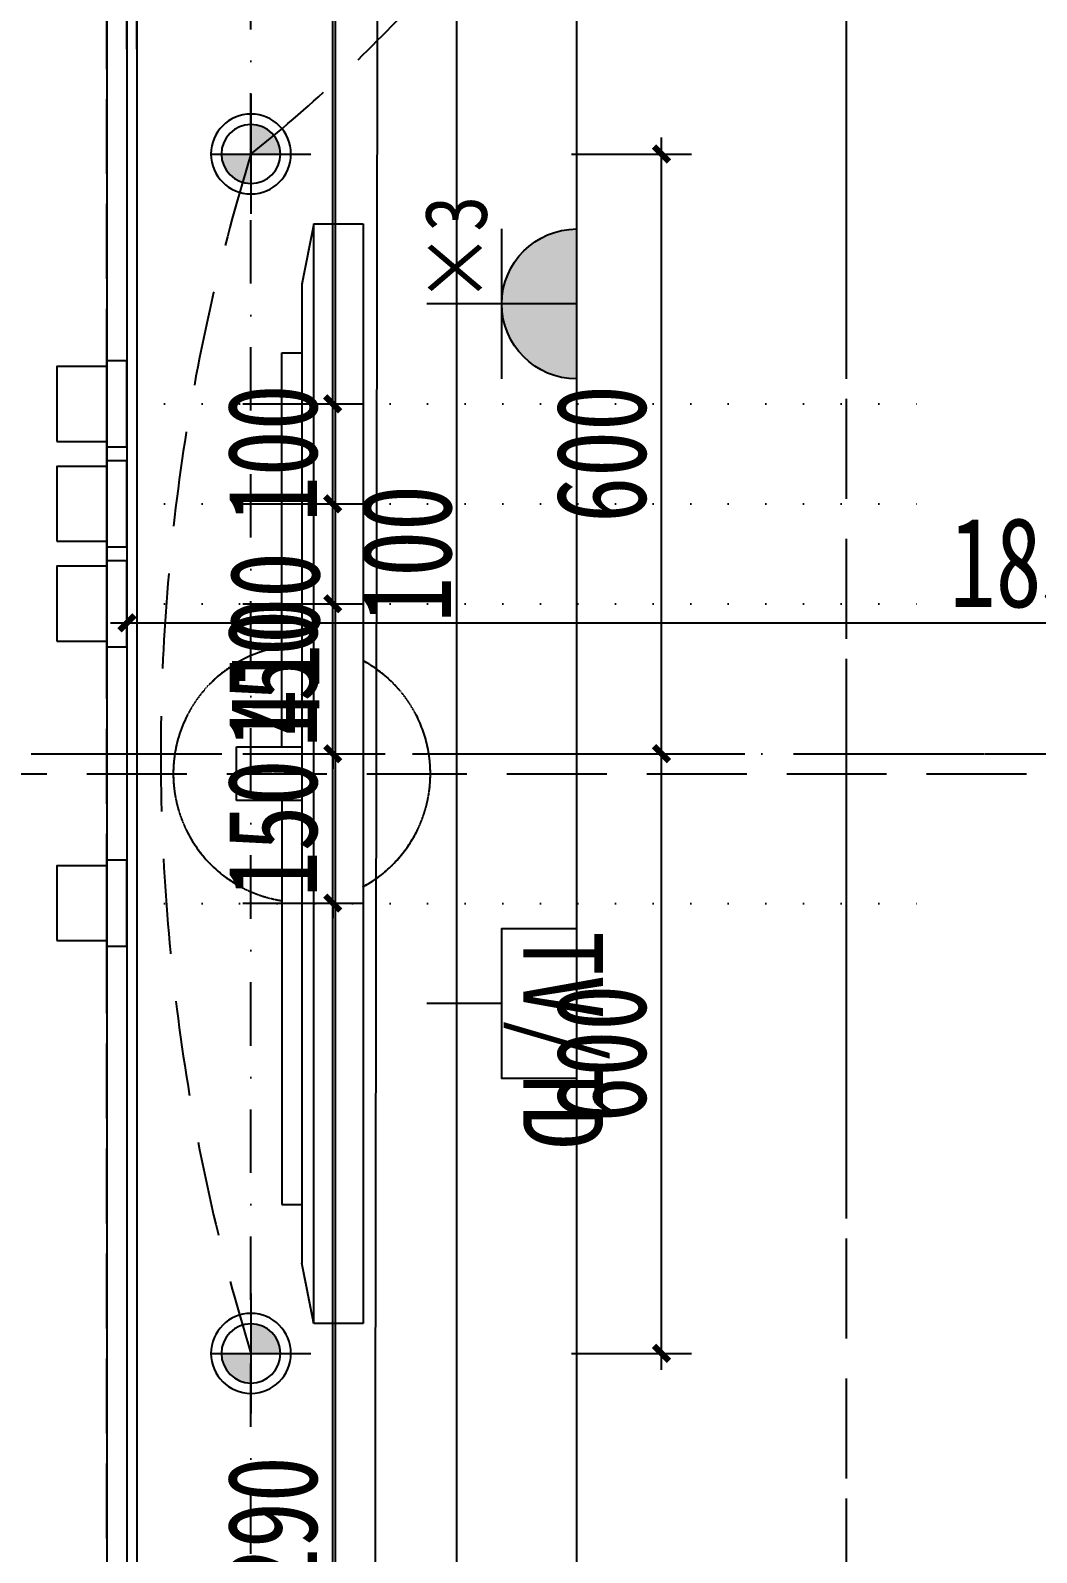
# Model space of a CAD drawing. Header units: millimetres. Extents: x -297 to 39764, y -29258 to 20315.
# Drawn here: x 10785 to 11792, y -25301 to -23778 of the extents above; entities that cross this region are included whole.
import ezdxf

# ---------------------------------------------------------------- set-up
doc = ezdxf.new("R2010")
doc.units = ezdxf.units.MM
for name, pattern in [('_DASH', [0.6, 0.4, -0.2]), ('DASH', [0.35, 0.25, -0.1]), ('DASHDOT2', [12.7, 6.35, -3.175, 0, -3.175]), ('DOT2', [0.125, 0, -0.125]), ('HIDDEN', [9.525, 6.35, -3.175])]:
    doc.linetypes.add(name, pattern=pattern)
doc.layers.get('Defpoints').update_dxf_attribs({"color": 250})
for name, color, linetype in [('.-P平面尺寸', 30, 'DASH'), ('.-P建筑梁位', 4, 'Continuous'), ('.P-中心线', 214, 'DASH'), ('.P-墙体尺寸标注', 252, 'Continuous'), ('.P-家具虚线层', 250, 'Continuous'), ('.p-灯具连线', 6, 'Continuous'), ('.P-装饰轮廓', 180, 'Continuous'), ('.PC-天花尺寸标注', 252, 'Continuous'), ('.PC-天花灯具', 203, 'Continuous'), ('.PC-天花造型', 163, 'Continuous'), ('.PC-灯具尺寸标注', 252, 'Continuous'), ('.PC-综合天花虚线层', 14, 'DASHDOT2'), ('.PF-活动家具', 141, 'Continuous'), ('.ZD-开关', 43, 'Continuous'), ('.ZD-弱电插座', 122, 'Continuous'), ('.ZD-强电插座', 43, 'Continuous'), ('.ZD-插座虚线层', 214, 'DASH'), ('.ZD-点位引线', 1, 'Continuous'), ('.ZD-点位标注', 252, 'Continuous'), ('A-Wall', 2, 'Continuous'), ('Y-移动家具', 141, 'Continuous')]:
    doc.layers.add(name, color=color, linetype=linetype)
doc.styles.add('文字样式', font='', dxfattribs={"width": 0.75})
doc.styles.get('文字样式').set_extended_font_data('SimSun')
doc.dimstyles.new('西安1-40（内部尺寸）', dxfattribs={"dimscale": 30, "dimtxt": 3, "dimasz": 0.5, "dimexe": 1, "dimexo": 1, "dimgap": 0.5, "dimtad": 1, "dimdec": 0, "dimrnd": 5, "dimtxsty": '文字样式', "dimblk": 'ARCHTICK', "dimcen": 1, "dimdle": 0.55, "dimclrd": 252, "dimclre": 252, "dimclrt": 30, "dimadec": 0, "dimazin": 0, "dimtfac": 1, "dimtdec": 0, "dimtix": 1, "dimtmove": 2, "dimatfit": 3, "dimfxl": 5, "dimfxlon": 1, "dimarcsym": 0})

# ---------------------------------------------------------------- blocks, each defined once
blk = doc.blocks.new('*U39')
at = {"layer": 'Y-移动家具', "linetype": 'DASH', "ltscale": 0.5}
for p, q in [((134605.5, 126290.9), (132805.5, 126290.9)), ((133678.7, 126135.8), (133274.4, 126135.8)), ((133274.4, 126135.8), (133274.4, 126115.9)), ((133732.3, 126135.8), (134126.6, 126135.8)), ((134126.6, 126135.8), (134126.6, 126115.9)), ((134195.2, 126115.9), (133215.8, 126115.9)), ((133155.5, 126054.6), (133155.5, 126104)), ((134255.5, 126104), (134255.5, 126054.6)), ((134255.5, 126054.6), (133155.5, 126054.6)), ((132805.5, 125840.9), (134605.5, 125840.9))]:
    blk.add_line(p, q, dxfattribs=at)
at = {"layer": 'Y-移动家具', "color": 250, "linetype": 'DASH', "ltscale": 0.5}
blk.add_line((133155.5, 126104), (134255.5, 126104), dxfattribs=at)
at = {"layer": 'Y-移动家具', "linetype": 'DASH', "ltscale": 0.5}
blk.add_lwpolyline([(133678.7, 126115.9), (133678.7, 126181.3), (133732.3, 126181.3), (133732.3, 126115.9)], close=True, dxfattribs=at)
for points in [[(133155.5, 126104), (133215.8, 126115.9)], [(134255.5, 126104), (134195.2, 126115.9)]]:
    blk.add_lwpolyline(points, dxfattribs=at)
for start, end in [(8.9004, 171.0996), (208.4528, 331.5472)]:
    blk.add_arc((133705.5, 126115.9), 128.6, start, end, dxfattribs=at)
blk = doc.blocks.new('_ArchTick')
at = {"color": 0, "linetype": 'ByBlock', "const_width": 0.4}
blk.add_lwpolyline([(-0.5, -0.5), (0.5, 0.5)], dxfattribs=at)
blk = doc.blocks.new('*D187')
at = {"layer": '.-P平面尺寸', "color": 252, "linetype": 'ByBlock', "lineweight": -2, "transparency": 16777216}
for p, q in [((10881.9, -24221.2), (10881.9, -24401.2)), ((12711.9, -24221.2), (12711.9, -24401.2)), ((10865.4, -24371.2), (12728.4, -24371.2))]:
    blk.add_line(p, q, dxfattribs=at)
at = {"layer": 'Defpoints', "color": 0, "linetype": 'ByBlock', "transparency": 16777216}
for p in [(10881.9, -24177), (12711.9, -24177), (12711.9, -24371.2)]:
    blk.add_point(p, dxfattribs=at)
at = {"layer": '.-P平面尺寸', "color": 252, "linetype": 'ByBlock', "lineweight": -2, "transparency": 16777216, "xscale": 15, "yscale": 15, "zscale": 15, "rotation": 180}
blk.add_blockref('_ArchTick', (10881.9, -24371.2), dxfattribs=at)
at = {"layer": '.-P平面尺寸', "color": 252, "linetype": 'ByBlock', "lineweight": -2, "transparency": 16777216, "xscale": 15, "yscale": 15, "zscale": 15}
blk.add_blockref('_ArchTick', (12711.9, -24371.2), dxfattribs=at)
at = {"layer": '.-P平面尺寸', "color": 30, "linetype": 'ByBlock', "transparency": 16777216, "insert": (11796.9, -24311.2), "char_height": 90, "attachment_point": 5, "style": '文字样式'}
blk.add_mtext('1830', dxfattribs=at)
blk = doc.blocks.new('*D192')
at = {"layer": '.-P平面尺寸', "color": 252, "linetype": 'ByBlock', "lineweight": -2, "transparency": 16777216}
for p, q in [((11957.2, -26438.6), (11957.2, -24505.6)), ((11807.2, -24522.1), (11987.2, -24522.1)), ((11807.2, -26422.1), (11987.2, -26422.1))]:
    blk.add_line(p, q, dxfattribs=at)
at = {"layer": 'Defpoints', "color": 0, "linetype": 'ByBlock', "transparency": 16777216}
for p in [(10959.4, -24522.1), (11957.2, -24522.1), (10881.9, -26422.1)]:
    blk.add_point(p, dxfattribs=at)
at = {"layer": '.-P平面尺寸', "color": 252, "linetype": 'ByBlock', "lineweight": -2, "transparency": 16777216, "xscale": 15, "yscale": 15, "zscale": 15}
for p, rotation in [((11957.2, -24522.1), 90), ((11957.2, -26422.1), 270)]:
    blk.add_blockref('_ArchTick', p, dxfattribs=dict(at, rotation=rotation))
at = {"layer": '.-P平面尺寸', "color": 30, "linetype": 'ByBlock', "transparency": 16777216, "insert": (11897.2, -25472.1), "char_height": 90, "attachment_point": 5, "rotation": 90, "style": '文字样式'}
blk.add_mtext('1900', dxfattribs=at)
blk = doc.blocks.new('ttrutuuyyy')
at = {"layer": '.P-家具虚线层', "color": 250, "linetype": '_DASH', "ltscale": 200}
for p, q in [((31601.6, -25927.1), (31601.6, -23077.1)), ((30881.9, -23622.1), (30881.9, -25422.1)), ((31331.9, -25422.1), (31331.9, -23622.1)), ((31068.8, -23972.1), (31118.2, -23972.1)), ((31068.8, -25072.1), (31068.8, -23972.1)), ((31118.2, -23972.1), (31118.2, -25072.1)), ((31056.9, -24032.3), (31056.9, -25011.8)), ((31037, -24495.3), (31037, -24100.9)), ((31037, -24100.9), (31056.9, -24100.9)), ((31037, -24548.9), (31037, -24953.2)), ((31037, -24953.2), (31056.9, -24953.2)), ((31118.2, -25072.1), (31068.8, -25072.1))]:
    blk.add_line(p, q, dxfattribs=at)
for points in [[(31068.8, -23972.1), (31056.9, -24032.3)], [(31068.8, -25072.1), (31056.9, -25011.8)]]:
    blk.add_lwpolyline(points, dxfattribs=at)
blk.add_lwpolyline([(31056.9, -24548.9), (30991.5, -24548.9), (30991.5, -24495.3), (31056.9, -24495.3)], close=True, dxfattribs=at)
for start, end in [(98.9004, 261.0996), (298.4528, 61.5472)]:
    blk.add_arc((31056.9, -24522.1), 128.6, start, end, dxfattribs=at)
blk = doc.blocks.new('A$Cd2e37dc6')
at = {"layer": '.-P建筑梁位', "color": 4, "linetype": 'DASH', "ltscale": 300}
blk.add_lwpolyline([(8700, 7978.4), (9700, 7978.4), (9700, 3078.4), (3900, 3078.4), (3900, 7878.4), (3900, 10878.4), (8700, 10878.4), (8700, 7978.4)], dxfattribs=at)
blk = doc.blocks.new('防眩光射灯')
h = blk.add_hatch(color=256)
h.dxf.hatch_style = 1
h.paths.add_polyline_path([(29.6, 0, 0.414214), (0, 29.6), (0, 0)])
h.paths.add_polyline_path([(0, 0), (-29.6, 0, 0.414214), (0, -29.6)])
for p, q in [((0, 40), (0, -60)), ((-60, 0), (60, 0))]:
    blk.add_line(p, q)
blk.add_lwpolyline([(0, 112, 0, 50, 0), (0, 87.2, 0, 0, 0), (0, 40, 0, 0, 0)], format="xyseb")
blk.add_circle((0, 0), 40)
at = {"color": 250}
blk.add_circle((0, 0), 29.6, dxfattribs=at)
blk = doc.blocks.new('*D712')
at = {"layer": '.P-墙体尺寸标注', "color": 252, "linetype": 'ByBlock', "lineweight": -2, "transparency": 16777216}
for p, q in [((11090.1, -22325.6), (11090.1, -26458.6)), ((11000.1, -22342.1), (11120.1, -22342.1)), ((11000.1, -26442.1), (11120.1, -26442.1))]:
    blk.add_line(p, q, dxfattribs=at)
at = {"layer": 'Defpoints', "color": 0, "linetype": 'ByBlock', "transparency": 16777216}
for p in [(10861.9, -22342.1), (10861.9, -26442.1), (11090.1, -26442.1)]:
    blk.add_point(p, dxfattribs=at)
at = {"layer": '.P-墙体尺寸标注', "color": 252, "linetype": 'ByBlock', "lineweight": -2, "transparency": 16777216, "xscale": 15, "yscale": 15, "zscale": 15}
for p, rotation in [((11090.1, -22342.1), 90), ((11090.1, -26442.1), 270)]:
    blk.add_blockref('_ArchTick', p, dxfattribs=dict(at, rotation=rotation))
at = {"layer": '.P-墙体尺寸标注', "color": 30, "linetype": 'ByBlock', "transparency": 16777216, "insert": (11030.1, -24392.1), "char_height": 90, "attachment_point": 5, "rotation": 90, "style": '文字样式'}
blk.add_mtext('4100', dxfattribs=at)
blk = doc.blocks.new('*D798')
at = {"layer": '.PC-天花尺寸标注', "color": 252, "linetype": 'ByBlock', "lineweight": -2, "transparency": 16777216}
for p, q in [((10881.9, -23797.2), (10881.9, -23677.2)), ((10891.9, -23797.2), (10891.9, -23677.2)), ((10881.9, -23707.2), (10866.9, -23707.2)), ((10881.9, -23707.2), (10891.9, -23707.2)), ((10891.9, -23707.2), (10906.9, -23707.2))]:
    blk.add_line(p, q, dxfattribs=at)
at = {"layer": 'Defpoints', "color": 0, "linetype": 'ByBlock', "transparency": 16777216}
for p in [(10891.9, -23707.2), (10881.9, -26172.1), (10891.9, -26172.1)]:
    blk.add_point(p, dxfattribs=at)
at = {"layer": '.PC-天花尺寸标注', "color": 252, "linetype": 'ByBlock', "lineweight": -2, "transparency": 16777216, "xscale": 15, "yscale": 15, "zscale": 15}
blk.add_blockref('_ArchTick', (10881.9, -23707.2), dxfattribs=at)
at = {"layer": '.PC-天花尺寸标注', "color": 252, "linetype": 'ByBlock', "lineweight": -2, "transparency": 16777216, "xscale": 15, "yscale": 15, "zscale": 15, "rotation": 180}
blk.add_blockref('_ArchTick', (10891.9, -23707.2), dxfattribs=at)
at = {"layer": '.PC-天花尺寸标注', "color": 30, "linetype": 'ByBlock', "transparency": 16777216, "insert": (10886.9, -23647.2), "char_height": 90, "attachment_point": 5, "style": '文字样式'}
blk.add_mtext('10', dxfattribs=at)
blk = doc.blocks.new('*D799')
at = {"layer": '.PC-天花尺寸标注', "color": 252, "linetype": 'ByBlock', "lineweight": -2, "transparency": 16777216}
for p, q in [((10891.9, -23797.2), (10891.9, -23677.2)), ((10875.4, -23707.2), (11149.4, -23707.2)), ((11132.9, -23707.2), (11132.9, -23737.2))]:
    blk.add_line(p, q, dxfattribs=at)
at = {"layer": 'Defpoints', "color": 0, "linetype": 'ByBlock', "transparency": 16777216}
for p in [(11132.9, -23706.2), (11132.9, -23707.2), (10891.9, -26172.1)]:
    blk.add_point(p, dxfattribs=at)
at = {"layer": '.PC-天花尺寸标注', "color": 252, "linetype": 'ByBlock', "lineweight": -2, "transparency": 16777216, "xscale": 15, "yscale": 15, "zscale": 15, "rotation": 180}
blk.add_blockref('_ArchTick', (10891.9, -23707.2), dxfattribs=at)
at = {"layer": '.PC-天花尺寸标注', "color": 252, "linetype": 'ByBlock', "lineweight": -2, "transparency": 16777216, "xscale": 15, "yscale": 15, "zscale": 15}
blk.add_blockref('_ArchTick', (11132.9, -23707.2), dxfattribs=at)
at = {"layer": '.PC-天花尺寸标注', "color": 30, "linetype": 'ByBlock', "transparency": 16777216, "insert": (11012.4, -23647.2), "char_height": 90, "attachment_point": 5, "style": '文字样式'}
blk.add_mtext('240', dxfattribs=at)
blk = doc.blocks.new('*D801')
at = {"layer": '.PC-天花尺寸标注', "color": 252, "linetype": 'ByBlock', "lineweight": -2, "transparency": 16777216}
for p, q in [((11211.9, -23707.2), (11211.9, -23677.2)), ((16521.9, -23797.2), (16521.9, -23677.2)), ((11195.4, -23707.2), (16538.4, -23707.2))]:
    blk.add_line(p, q, dxfattribs=at)
at = {"layer": 'Defpoints', "color": 0, "linetype": 'ByBlock', "transparency": 16777216}
for p in [(11211.9, -23707.2), (16521.9, -23707.2), (16521.9, -24006.1)]:
    blk.add_point(p, dxfattribs=at)
at = {"layer": '.PC-天花尺寸标注', "color": 252, "linetype": 'ByBlock', "lineweight": -2, "transparency": 16777216, "xscale": 15, "yscale": 15, "zscale": 15, "rotation": 180}
blk.add_blockref('_ArchTick', (11211.9, -23707.2), dxfattribs=at)
at = {"layer": '.PC-天花尺寸标注', "color": 252, "linetype": 'ByBlock', "lineweight": -2, "transparency": 16777216, "xscale": 15, "yscale": 15, "zscale": 15}
blk.add_blockref('_ArchTick', (16521.9, -23707.2), dxfattribs=at)
at = {"layer": '.PC-天花尺寸标注', "color": 30, "linetype": 'ByBlock', "transparency": 16777216, "insert": (13866.9, -23647.2), "char_height": 90, "attachment_point": 5, "style": '文字样式'}
blk.add_mtext('5310', dxfattribs=at)
blk = doc.blocks.new('*D871')
at = {"layer": '.PC-灯具尺寸标注', "color": 252, "linetype": 'ByBlock', "lineweight": -2, "transparency": 16777216}
for p, q in [((10861.9, -23735.4), (10861.9, -23615.4)), ((11006, -23735.4), (11006, -23615.4)), ((10861.9, -23645.4), (10846.9, -23645.4)), ((10861.9, -23645.4), (11006, -23645.4)), ((11006, -23645.4), (11021, -23645.4))]:
    blk.add_line(p, q, dxfattribs=at)
at = {"layer": 'Defpoints', "color": 0, "linetype": 'ByBlock', "transparency": 16777216}
for p in [(11006, -23645.4), (10861.9, -24392.1), (11006, -24392.1)]:
    blk.add_point(p, dxfattribs=at)
at = {"layer": '.PC-灯具尺寸标注', "color": 252, "linetype": 'ByBlock', "lineweight": -2, "transparency": 16777216, "xscale": 15, "yscale": 15, "zscale": 15}
blk.add_blockref('_ArchTick', (10861.9, -23645.4), dxfattribs=at)
at = {"layer": '.PC-灯具尺寸标注', "color": 252, "linetype": 'ByBlock', "lineweight": -2, "transparency": 16777216, "xscale": 15, "yscale": 15, "zscale": 15, "rotation": 180}
blk.add_blockref('_ArchTick', (11006, -23645.4), dxfattribs=at)
at = {"layer": '.PC-灯具尺寸标注', "color": 30, "linetype": 'ByBlock', "transparency": 16777216, "insert": (10933.9, -23585.4), "char_height": 90, "attachment_point": 5, "style": '文字样式'}
blk.add_mtext('145', dxfattribs=at)
blk = doc.blocks.new('*D872')
at = {"layer": '.PC-灯具尺寸标注', "color": 252, "linetype": 'ByBlock', "lineweight": -2, "transparency": 16777216}
for p, q in [((11006, -23735.4), (11006, -23615.4)), ((12711.9, -23735.4), (12711.9, -23615.4)), ((10989.5, -23645.4), (12728.4, -23645.4))]:
    blk.add_line(p, q, dxfattribs=at)
at = {"layer": 'Defpoints', "color": 0, "linetype": 'ByBlock', "transparency": 16777216}
for p in [(12711.9, -23645.4), (12711.9, -23802.1), (11006, -24392.1)]:
    blk.add_point(p, dxfattribs=at)
at = {"layer": '.PC-灯具尺寸标注', "color": 252, "linetype": 'ByBlock', "lineweight": -2, "transparency": 16777216, "xscale": 15, "yscale": 15, "zscale": 15, "rotation": 180}
blk.add_blockref('_ArchTick', (11006, -23645.4), dxfattribs=at)
at = {"layer": '.PC-灯具尺寸标注', "color": 252, "linetype": 'ByBlock', "lineweight": -2, "transparency": 16777216, "xscale": 15, "yscale": 15, "zscale": 15}
blk.add_blockref('_ArchTick', (12711.9, -23645.4), dxfattribs=at)
at = {"layer": '.PC-灯具尺寸标注', "color": 30, "linetype": 'ByBlock', "transparency": 16777216, "insert": (11858.9, -23585.4), "char_height": 90, "attachment_point": 5, "style": '文字样式'}
blk.add_mtext('1705', dxfattribs=at)
blk = doc.blocks.new('*D874')
at = {"layer": '.PC-灯具尺寸标注', "color": 252, "linetype": 'ByBlock', "lineweight": -2, "transparency": 16777216}
for p, q in [((13303, -24485.6), (13303, -26458.6)), ((13213, -24502.1), (13333, -24502.1)), ((13213, -26442.1), (13333, -26442.1))]:
    blk.add_line(p, q, dxfattribs=at)
at = {"layer": 'Defpoints', "color": 0, "linetype": 'ByBlock', "transparency": 16777216}
for p in [(12711.9, -24502.1), (11761.9, -26442.1), (13303, -26442.1)]:
    blk.add_point(p, dxfattribs=at)
at = {"layer": '.PC-灯具尺寸标注', "color": 252, "linetype": 'ByBlock', "lineweight": -2, "transparency": 16777216, "xscale": 15, "yscale": 15, "zscale": 15}
for p, rotation in [((13303, -24502.1), 90), ((13303, -26442.1), 270)]:
    blk.add_blockref('_ArchTick', p, dxfattribs=dict(at, rotation=rotation))
at = {"layer": '.PC-灯具尺寸标注', "color": 30, "linetype": 'ByBlock', "transparency": 16777216, "insert": (13243, -25472.1), "char_height": 90, "attachment_point": 5, "rotation": 90, "style": '文字样式'}
blk.add_mtext('1940', dxfattribs=at)
blk = doc.blocks.new('*D875')
at = {"layer": '.PC-灯具尺寸标注', "color": 252, "linetype": 'ByBlock', "lineweight": -2, "transparency": 16777216}
for p, q in [((11416.7, -25118.6), (11416.7, -24485.6)), ((11326.7, -24502.1), (11446.7, -24502.1)), ((11326.7, -25102.1), (11446.7, -25102.1))]:
    blk.add_line(p, q, dxfattribs=at)
at = {"layer": 'Defpoints', "color": 0, "linetype": 'ByBlock', "transparency": 16777216}
for p in [(11006, -24502.1), (11416.7, -24502.1), (11006, -25102.1)]:
    blk.add_point(p, dxfattribs=at)
at = {"layer": '.PC-灯具尺寸标注', "color": 252, "linetype": 'ByBlock', "lineweight": -2, "transparency": 16777216, "xscale": 15, "yscale": 15, "zscale": 15}
for p, rotation in [((11416.7, -24502.1), 90), ((11416.7, -25102.1), 270)]:
    blk.add_blockref('_ArchTick', p, dxfattribs=dict(at, rotation=rotation))
at = {"layer": '.PC-灯具尺寸标注', "color": 30, "linetype": 'ByBlock', "transparency": 16777216, "insert": (11356.7, -24802.1), "char_height": 90, "attachment_point": 5, "rotation": 90, "style": '文字样式'}
blk.add_mtext('600', dxfattribs=at)
blk = doc.blocks.new('*D876')
at = {"layer": '.PC-灯具尺寸标注', "color": 252, "linetype": 'ByBlock', "lineweight": -2, "transparency": 16777216}
for p, q in [((11416.7, -24518.6), (11416.7, -23885.6)), ((11326.7, -23902.1), (11446.7, -23902.1)), ((11326.7, -24502.1), (11446.7, -24502.1))]:
    blk.add_line(p, q, dxfattribs=at)
at = {"layer": 'Defpoints', "color": 0, "linetype": 'ByBlock', "transparency": 16777216}
for p in [(11006, -23902.1), (11416.7, -23902.1), (11006, -24502.1)]:
    blk.add_point(p, dxfattribs=at)
at = {"layer": '.PC-灯具尺寸标注', "color": 252, "linetype": 'ByBlock', "lineweight": -2, "transparency": 16777216, "xscale": 15, "yscale": 15, "zscale": 15}
for p, rotation in [((11416.7, -23902.1), 90), ((11416.7, -24502.1), 270)]:
    blk.add_blockref('_ArchTick', p, dxfattribs=dict(at, rotation=rotation))
at = {"layer": '.PC-灯具尺寸标注', "color": 30, "linetype": 'ByBlock', "transparency": 16777216, "insert": (11356.7, -24202.1), "char_height": 90, "attachment_point": 5, "rotation": 90, "style": '文字样式'}
blk.add_mtext('600', dxfattribs=at)
blk = doc.blocks.new('有限电视')
blk.add_line((245003.034, 64355.604), (245003.034, 64354.104))
blk.add_lwpolyline([(245001.534, 64357.104), (245001.534, 64355.604), (245004.534, 64355.604), (245004.534, 64357.104)])
at = {"style": '文字样式', "width": 0.8}
blk.add_attdef('TV', (245001.848, 64355.955), '', height=2, dxfattribs=at)
blk = doc.blocks.new('接线盒01')
at = {"layer": '.ZD-开关', "color": 6, "linetype": 'ByBlock', "ltscale": 0.1}
for points in [[(0, -37.5), (50, -37.5), (50, 37.5), (0, 37.5)], [(50, 43), (50, -43), (70, -43), (70, 43)]]:
    blk.add_lwpolyline(points, close=True, dxfattribs=at)
blk = doc.blocks.new('插座（多个）')
at = {"layer": '.ZD-强电插座'}
h = blk.add_hatch(color=256, dxfattribs=at)
h.paths.add_polyline_path([(0, -600), (300, -600, 0.414214), (0, -300)])
h.paths.add_polyline_path([(-300, -600), (0, -600), (0, -300, 0.414214)])
for p, q in [((0, -600), (0, 0)), ((300, -300), (-300, -300))]:
    blk.add_line(p, q, dxfattribs=at)
blk.add_arc((0, -600), 300, 0, 180, dxfattribs=at)
at = {"layer": '.ZD-强电插座', "style": '文字样式', "width": 0.85}
blk.add_attdef('212', (81.7, 0), '', height=200, dxfattribs=at)
blk = doc.blocks.new('*D992')
at = {"layer": '.ZD-点位标注', "color": 252, "linetype": 'ByBlock', "lineweight": -2, "transparency": 16777216}
for p, q in [((11087.8, -25958.6), (11087.8, -24635.1)), ((10997.8, -24651.6), (11117.8, -24651.6)), ((10997.8, -25942.1), (11117.8, -25942.1))]:
    blk.add_line(p, q, dxfattribs=at)
at = {"layer": 'Defpoints', "color": 0, "linetype": 'ByBlock', "transparency": 16777216}
for p in [(10861.9, -24651.6), (11087.8, -24651.6), (10861.9, -25942.1)]:
    blk.add_point(p, dxfattribs=at)
at = {"layer": '.ZD-点位标注', "color": 252, "linetype": 'ByBlock', "lineweight": -2, "transparency": 16777216, "xscale": 15, "yscale": 15, "zscale": 15}
for p, rotation in [((11087.8, -24651.6), 90), ((11087.8, -25942.1), 270)]:
    blk.add_blockref('_ArchTick', p, dxfattribs=dict(at, rotation=rotation))
at = {"layer": '.ZD-点位标注', "color": 30, "linetype": 'ByBlock', "transparency": 16777216, "insert": (11027.8, -25296.8), "char_height": 90, "attachment_point": 5, "rotation": 90, "style": '文字样式'}
blk.add_mtext('1290', dxfattribs=at)
blk = doc.blocks.new('*D993')
at = {"layer": '.ZD-点位标注', "color": 252, "linetype": 'ByBlock', "lineweight": -2, "transparency": 16777216}
for p, q in [((11087.8, -24502.1), (11087.8, -24487.1)), ((10997.8, -24502.1), (11117.8, -24502.1)), ((11087.8, -24651.6), (11087.8, -24502.1)), ((10997.8, -24651.6), (11117.8, -24651.6)), ((11087.8, -24651.6), (11087.8, -24666.6))]:
    blk.add_line(p, q, dxfattribs=at)
at = {"layer": 'Defpoints', "color": 0, "linetype": 'ByBlock', "transparency": 16777216}
for p in [(10861.9, -24502.1), (11087.8, -24502.1), (10861.9, -24651.6)]:
    blk.add_point(p, dxfattribs=at)
at = {"layer": '.ZD-点位标注', "color": 252, "linetype": 'ByBlock', "lineweight": -2, "transparency": 16777216, "xscale": 15, "yscale": 15, "zscale": 15}
for p, rotation in [((11087.8, -24502.1), 270), ((11087.8, -24651.6), 90)]:
    blk.add_blockref('_ArchTick', p, dxfattribs=dict(at, rotation=rotation))
at = {"layer": '.ZD-点位标注', "color": 30, "linetype": 'ByBlock', "transparency": 16777216, "insert": (11027.8, -24576.8), "char_height": 90, "attachment_point": 5, "rotation": 90, "style": '文字样式'}
blk.add_mtext('150', dxfattribs=at)
blk = doc.blocks.new('*D994')
at = {"layer": '.ZD-点位标注', "color": 252, "linetype": 'ByBlock', "lineweight": -2, "transparency": 16777216}
for p, q in [((11087.8, -24352.1), (11087.8, -24337.1)), ((10997.8, -24352.1), (11117.8, -24352.1)), ((11087.8, -24502.1), (11087.8, -24352.1)), ((10997.8, -24502.1), (11117.8, -24502.1)), ((11087.8, -24502.1), (11087.8, -24517.1))]:
    blk.add_line(p, q, dxfattribs=at)
at = {"layer": 'Defpoints', "color": 0, "linetype": 'ByBlock', "transparency": 16777216}
for p in [(10861.9, -24352.1), (11087.8, -24352.1), (10861.9, -24502.1)]:
    blk.add_point(p, dxfattribs=at)
at = {"layer": '.ZD-点位标注', "color": 252, "linetype": 'ByBlock', "lineweight": -2, "transparency": 16777216, "xscale": 15, "yscale": 15, "zscale": 15}
for p, rotation in [((11087.8, -24352.1), 270), ((11087.8, -24502.1), 90)]:
    blk.add_blockref('_ArchTick', p, dxfattribs=dict(at, rotation=rotation))
at = {"layer": '.ZD-点位标注', "color": 30, "linetype": 'ByBlock', "transparency": 16777216, "insert": (11027.8, -24427.1), "char_height": 90, "attachment_point": 5, "rotation": 90, "style": '文字样式'}
blk.add_mtext('150', dxfattribs=at)
blk = doc.blocks.new('*D995')
at = {"layer": '.ZD-点位标注', "color": 252, "linetype": 'ByBlock', "lineweight": -2, "transparency": 16777216}
for p, q in [((11087.8, -24368.6), (11087.8, -24235.6)), ((10997.8, -24252.1), (11117.8, -24252.1)), ((10997.8, -24352.1), (11117.8, -24352.1))]:
    blk.add_line(p, q, dxfattribs=at)
at = {"layer": 'Defpoints', "color": 0, "linetype": 'ByBlock', "transparency": 16777216}
for p in [(10861.9, -24252.1), (11087.8, -24252.1), (10861.9, -24352.1)]:
    blk.add_point(p, dxfattribs=at)
at = {"layer": '.ZD-点位标注', "color": 252, "linetype": 'ByBlock', "lineweight": -2, "transparency": 16777216, "xscale": 15, "yscale": 15, "zscale": 15}
for p, rotation in [((11087.8, -24252.1), 90), ((11087.8, -24352.1), 270)]:
    blk.add_blockref('_ArchTick', p, dxfattribs=dict(at, rotation=rotation))
at = {"layer": '.ZD-点位标注', "color": 30, "linetype": 'ByBlock', "transparency": 16777216, "insert": (11162, -24302.1), "char_height": 90, "attachment_point": 5, "rotation": 90, "style": '文字样式'}
blk.add_mtext('100', dxfattribs=at)
blk = doc.blocks.new('*D996')
at = {"layer": '.ZD-点位标注', "color": 252, "linetype": 'ByBlock', "lineweight": -2, "transparency": 16777216}
for p, q in [((11087.8, -24268.6), (11087.8, -24135.6)), ((10997.8, -24152.1), (11117.8, -24152.1)), ((10997.8, -24252.1), (11117.8, -24252.1))]:
    blk.add_line(p, q, dxfattribs=at)
at = {"layer": 'Defpoints', "color": 0, "linetype": 'ByBlock', "transparency": 16777216}
for p in [(10861.9, -24152.1), (11087.8, -24152.1), (10861.9, -24252.1)]:
    blk.add_point(p, dxfattribs=at)
at = {"layer": '.ZD-点位标注', "color": 252, "linetype": 'ByBlock', "lineweight": -2, "transparency": 16777216, "xscale": 15, "yscale": 15, "zscale": 15}
for p, rotation in [((11087.8, -24152.1), 90), ((11087.8, -24252.1), 270)]:
    blk.add_blockref('_ArchTick', p, dxfattribs=dict(at, rotation=rotation))
at = {"layer": '.ZD-点位标注', "color": 30, "linetype": 'ByBlock', "transparency": 16777216, "insert": (11027.8, -24201.5), "char_height": 90, "attachment_point": 5, "rotation": 90, "style": '文字样式'}
blk.add_mtext('100', dxfattribs=at)
blk = doc.blocks.new('*D997')
at = {"layer": '.ZD-点位标注', "color": 252, "linetype": 'ByBlock', "lineweight": -2, "transparency": 16777216}
for p, q in [((11087.8, -24168.6), (11087.8, -22576.1)), ((10997.8, -22592.6), (11117.8, -22592.6)), ((10997.8, -24152.1), (11117.8, -24152.1))]:
    blk.add_line(p, q, dxfattribs=at)
at = {"layer": 'Defpoints', "color": 0, "linetype": 'ByBlock', "transparency": 16777216}
for p in [(10861.9, -22592.6), (11087.8, -22592.6), (10861.9, -24152.1)]:
    blk.add_point(p, dxfattribs=at)
at = {"layer": '.ZD-点位标注', "color": 252, "linetype": 'ByBlock', "lineweight": -2, "transparency": 16777216, "xscale": 15, "yscale": 15, "zscale": 15}
for p, rotation in [((11087.8, -22592.6), 90), ((11087.8, -24152.1), 270)]:
    blk.add_blockref('_ArchTick', p, dxfattribs=dict(at, rotation=rotation))
at = {"layer": '.ZD-点位标注', "color": 30, "linetype": 'ByBlock', "transparency": 16777216, "insert": (11027.8, -23372.3), "char_height": 90, "attachment_point": 5, "rotation": 90, "style": '文字样式'}
blk.add_mtext('1560', dxfattribs=at)
blk = doc.blocks.new('*D1048')
at = {"layer": '.ZD-点位标注', "color": 252, "linetype": 'ByBlock', "lineweight": -2, "transparency": 16777216}
for p, q in [((-177.9, -25841.1), (-177.9, -24485.6)), ((-87.9, -24502.1), (-207.9, -24502.1)), ((-87.9, -25824.6), (-207.9, -25824.6))]:
    blk.add_line(p, q, dxfattribs=at)
at = {"layer": 'Defpoints', "color": 0, "linetype": 'ByBlock', "transparency": 16777216}
for p in [(-177.9, -24502.1), (13731.9, -24502.1), (0, -25824.6)]:
    blk.add_point(p, dxfattribs=at)
at = {"layer": '.ZD-点位标注', "color": 252, "linetype": 'ByBlock', "lineweight": -2, "transparency": 16777216, "xscale": 15, "yscale": 15, "zscale": 15}
for p, rotation in [((-177.9, -24502.1), 90), ((-177.9, -25824.6), 270)]:
    blk.add_blockref('_ArchTick', p, dxfattribs=dict(at, rotation=rotation))
at = {"layer": '.ZD-点位标注', "color": 30, "linetype": 'ByBlock', "transparency": 16777216, "insert": (-237.9, -25163.3), "char_height": 90, "attachment_point": 5, "rotation": 90, "style": '文字样式'}
blk.add_mtext('1325', dxfattribs=at)

msp = doc.modelspace()

# ---------------------------------------------------------------- linework, layer by layer
at = {"layer": '.P-中心线', "linetype": 'DASH', "ltscale": 400}
msp.add_lwpolyline([(10561.9, -24522.1), (16137.7, -24522.1)], dxfattribs=at)
at = {"layer": '.p-灯具连线', "color": 6, "linetype": 'HIDDEN', "ltscale": 15}
for points in [[(11544.5, -22300.2, -0.34252), (12711.9, -24502.1, -0.85539)], [(11061.9, -26292.1, 0.405064), (11509.2, -22335.5, 26.76263)], [(11006, -25102.1, -0.15043), (11006, -23902.1, 0.310945), (11473.8, -22370.9, -5.661742)]]:
    msp.add_lwpolyline(points, format="xyb", dxfattribs=at)
at = {"layer": '.P-装饰轮廓'}
msp.add_lwpolyline([(10881.9, -22342.1), (10881.9, -26422.1), (11811.9, -26422.1), (11811.9, -26482.1)], dxfattribs=at)
at = {"layer": '.PC-天花造型'}
msp.add_lwpolyline([(16631.9, -26172.1), (16631.9, -22612.1), (16791.9, -22612.1), (16791.9, -22962.1), (18531.9, -22962.1), (18531.9, -22612.1), (19731.9, -22612.1), (19731.9, -21572.1), (15631.9, -21572.1), (15631.9, -18672.1), (11931.9, -18672.1), (11931.9, -18512.1), (12581.9, -18512.1), (12581.9, -17572.1), (10891.9, -17572.1), (10891.9, -26172.1)], dxfattribs=at)
msp.add_lwpolyline([(11134.4, -22612.1), (16601.9, -22612.1), (16601.9, -26132.1), (11129.4, -26132.1)], close=True, dxfattribs=at)
at = {"layer": '.PC-天花造型', "color": 75}
msp.add_lwpolyline([(11211.9, -22692.1), (16521.9, -22692.1), (16521.9, -26052.1), (11211.9, -26052.1)], close=True, dxfattribs=at)
at = {"layer": '.PC-综合天花虚线层', "linetype": 'DASHDOT2', "ltscale": 10}
for p, q in [((11006, -25556.9), (11006, -23427.3)), ((10786.2, -24502.1), (14600.9, -24502.1))]:
    msp.add_line(p, q, dxfattribs=at)
at = {"layer": '.PF-活动家具', "linetype": 'DASH', "ltscale": 400}
msp.add_lwpolyline([(12361.9, -25927.1), (11601.6, -25927.1), (11601.6, -23077.1), (12361.9, -23077.1)], dxfattribs=at)
at = {"layer": '.ZD-弱电插座'}
msp.add_lwpolyline([(10881.9, -24652.1, 0, 25, 0), (10981.9, -24652.1, 0, 0, 0), (11181.9, -24652.1, 0, 0, 0), (11181.9, -24752.1, 0, 0, 0), (11181.9, -24752.1, 0, 0, 0)], format="xyseb", dxfattribs=at)
at = {"layer": '.ZD-插座虚线层', "linetype": 'DOT2', "ltscale": 300}
for p, q in [((10881.9, -24152.1), (11673.6, -24152.1)), ((10881.9, -24252.1), (11673.6, -24252.1)), ((10881.9, -24352.1), (11673.6, -24352.1)), ((10881.9, -24652.1), (11673.6, -24652.1))]:
    msp.add_line(p, q, dxfattribs=at)
at = {"layer": '.ZD-插座虚线层', "linetype": '_DASH', "ltscale": 300}
msp.add_line((10840.1, -24502.1), (16013, -24502.1), dxfattribs=at)
at = {"layer": '.ZD-点位引线', "color": 10}
for points in [[(10881.9, -24152.1, 0, 25, 0), (10981.9, -24152.1, 0, 0, 0), (11181.9, -24152.1, 0, 0, 0), (11181.9, -24052.1, 0, 0, 0), (11181.9, -24052.1, 0, 0, 0)], [(10881.9, -24252.1, 0, 25, 0), (10981.9, -24252.1, 0, 0, 0), (11181.9, -24252.1, 0, 0, 0), (11181.9, -24152.1, 0, 0, 0), (11181.9, -24152.1, 0, 0, 0)], [(10881.9, -24352.1, 0, 25, 0), (10981.9, -24352.1, 0, 0, 0), (11181.9, -24352.1, 0, 0, 0), (11181.9, -24252.1, 0, 0, 0), (11181.9, -24252.1, 0, 0, 0)]]:
    msp.add_lwpolyline(points, format="xyseb", dxfattribs=at)
at = {"layer": 'A-Wall', "color": 7}
msp.add_line((10861.9, -22342.1), (10861.9, -26442.1), dxfattribs=at)

# ---------------------------------------------------------------- block references
at = {"layer": '.-P建筑梁位'}
msp.add_blockref('A$Cd2e37dc6', (6961.9, -29520.5, 0), dxfattribs=at)
at = {"layer": '.P-家具虚线层', "linetype": 'ByBlock'}
msp.add_blockref('ttrutuuyyy', (-20000, 0), dxfattribs=at)
at = {"layer": '.PC-天花灯具', "xscale": -1, "rotation": 89.99999996775348}
for p in [(11006, -23902.1), (11006, -25102.1)]:
    msp.add_blockref('防眩光射灯', p, dxfattribs=at)
at = {"layer": '.PF-活动家具', "rotation": 90.00000000000001}
msp.add_blockref('*U39', (137172.8, -158227.6), dxfattribs=at)
at = {"layer": '.ZD-开关', "color": 4, "linetype": 'ByBlock', "extrusion": (0, 0, -1), "xscale": -1, "zscale": -1}
for p in [(-10811.9, -24152.1), (-10811.9, -24252.1), (-10811.9, -24352.1)]:
    msp.add_blockref('接线盒01', p, dxfattribs=at)
at = {"layer": '.ZD-开关', "color": 4, "linetype": 'ByBlock'}
msp.add_blockref('接线盒01', (10811.9, -24651.6), dxfattribs=at)
at = {"layer": '.ZD-弱电插座'}
ref = msp.add_blockref('有限电视', (-3206523.3, -12274903.8), dxfattribs=dict(at, xscale=-50, yscale=50, zscale=50, rotation=270.0000000001101))
ref.add_attrib('TV', 'TV/TD', (11278.3, -24680.1), dxfattribs={"layer": '0', "height": 80, "rotation": 270, "style": '文字样式', "width": 0.8})
at = {"layer": '.ZD-强电插座'}
ref = msp.add_blockref('插座（多个）', (11181.9, -24052.1), dxfattribs=dict(at, xscale=-0.2500000002328306, yscale=0.2500000002328306, zscale=0.2500000002328306, rotation=89.99999999989001))
ref.add_attrib('212', '×3', (11242, -24052.1), dxfattribs={"height": 62.5, "rotation": 270, "style": '文字样式', "text_generation_flag": 6, "width": 0.85})

# ---------------------------------------------------------------- dimensions: what is measured, and where the dimension line sits
at = {"layer": '.-P平面尺寸', "linetype": 'ByBlock'}
dim = msp.add_aligned_dim(p1=(10881.9, -24177), p2=(12711.9, -24177), distance=-194.2, dimstyle='西安1-40（内部尺寸）', dxfattribs=at)
dim.commit()
dim.dimension.update_dxf_attribs({"geometry": '*D187', "text_midpoint": (11796.9, -24311.2)})
dim = msp.add_linear_dim(base=(11957.2, -24522.1), p1=(10881.9, -26422.1), p2=(10959.4, -24522.1), angle=90, dimstyle='西安1-40（内部尺寸）', dxfattribs=at)
dim.commit()
dim.dimension.update_dxf_attribs({"geometry": '*D192', "text_midpoint": (11897.2, -25472.1)})
at = {"layer": '.P-墙体尺寸标注', "color": 1, "linetype": 'ByBlock'}
dim = msp.add_linear_dim(base=(11090.1, -26442.1), p1=(10861.9, -22342.1), p2=(10861.9, -26442.1), angle=90, dimstyle='西安1-40（内部尺寸）', override={"dimfxl": 3}, dxfattribs=at)
dim.commit()
dim.dimension.update_dxf_attribs({"geometry": '*D712', "text_midpoint": (11030.1, -24392.1)})
at = {"layer": '.PC-天花尺寸标注', "color": 1, "linetype": 'ByBlock'}
for base, p1, p2, picture, middle in [((10891.9, -23707.2), (10881.9, -26172.1), (10891.9, -26172.1), '*D798', (10886.9, -23647.2)), ((11132.9, -23707.2), (10891.9, -26172.1), (11132.9, -23706.2), '*D799', (11012.4, -23647.2)), ((16521.9, -23707.2), (11211.9, -23707.2), (16521.9, -24006.1), '*D801', (13866.9, -23647.2))]:
    dim = msp.add_linear_dim(base=base, p1=p1, p2=p2, dimstyle='西安1-40（内部尺寸）', override={"dimfxl": 3}, dxfattribs=at)
    dim.commit()
    dim.dimension.update_dxf_attribs({"geometry": picture, "text_midpoint": middle})
at = {"layer": '.PC-灯具尺寸标注', "color": 1, "linetype": 'ByBlock'}
for base, p1, p2, picture, middle in [((11006, -23645.4), (10861.9, -24392.1), (11006, -24392.1), '*D871', (10933.9, -23585.4)), ((12711.9, -23645.4), (11006, -24392.1), (12711.9, -23802.1), '*D872', (11858.9, -23585.4))]:
    dim = msp.add_linear_dim(base=base, p1=p1, p2=p2, dimstyle='西安1-40（内部尺寸）', override={"dimfxl": 3}, dxfattribs=at)
    dim.commit()
    dim.dimension.update_dxf_attribs({"geometry": picture, "text_midpoint": middle})
for base, p1, p2, picture, middle in [((11416.7, -23902.1), (11006, -24502.1), (11006, -23902.1), '*D876', (11356.7, -24202.1)), ((11416.7, -24502.1), (11006, -25102.1), (11006, -24502.1), '*D875', (11356.7, -24802.1)), ((13303, -26442.1), (12711.9, -24502.1), (11761.9, -26442.1), '*D874', (13243, -25472.1))]:
    dim = msp.add_linear_dim(base=base, p1=p1, p2=p2, angle=90, dimstyle='西安1-40（内部尺寸）', override={"dimfxl": 3}, dxfattribs=at)
    dim.commit()
    dim.dimension.update_dxf_attribs({"geometry": picture, "text_midpoint": middle})
at = {"layer": '.ZD-点位标注', "color": 1, "linetype": 'ByBlock'}
for base, p1, p2, picture, middle in [((11087.7805, -22592.5734), (10861.9093, -24152.0772), (10861.9093, -22592.5734), '*D997', (11027.7805, -23372.3253)), ((11087.8, -24352.1), (10861.9, -24502.1), (10861.9, -24352.1), '*D994', (11027.8, -24427.1)), ((-177.9234631, -24502.077247), (0, -25824.577247), (13731.9092803, -24502.077247), '*D1048', (-237.9234631, -25163.327247)), ((11087.7805, -24502.0772), (10861.9093, -24651.5811), (10861.9093, -24502.0772), '*D993', (11027.7805, -24576.8292)), ((11087.7805, -24651.5811), (10861.9022, -25942.0772), (10861.9093, -24651.5811), '*D992', (11027.7805, -25296.8292))]:
    dim = msp.add_linear_dim(base=base, p1=p1, p2=p2, angle=90, dimstyle='西安1-40（内部尺寸）', override={"dimfxl": 3}, dxfattribs=at)
    dim.commit()
    dim.dimension.update_dxf_attribs({"geometry": picture, "text_midpoint": middle})
for base, p1, p2, picture, middle in [((11087.8, -24152.1), (10861.9, -24252.1), (10861.9, -24152.1), '*D996', (11027.8, -24201.5)), ((11087.8, -24252.1), (10861.9, -24352.1), (10861.9, -24252.1), '*D995', (11162, -24302.1))]:
    dim = msp.add_linear_dim(base=base, p1=p1, p2=p2, angle=90, dimstyle='西安1-40（内部尺寸）', override={"dimfxl": 3}, dxfattribs=at)
    dim.commit()
    dim.dimension.update_dxf_attribs({"geometry": picture, "text_midpoint": middle, "dimtype": 160})

doc.saveas('drawing.dxf')
